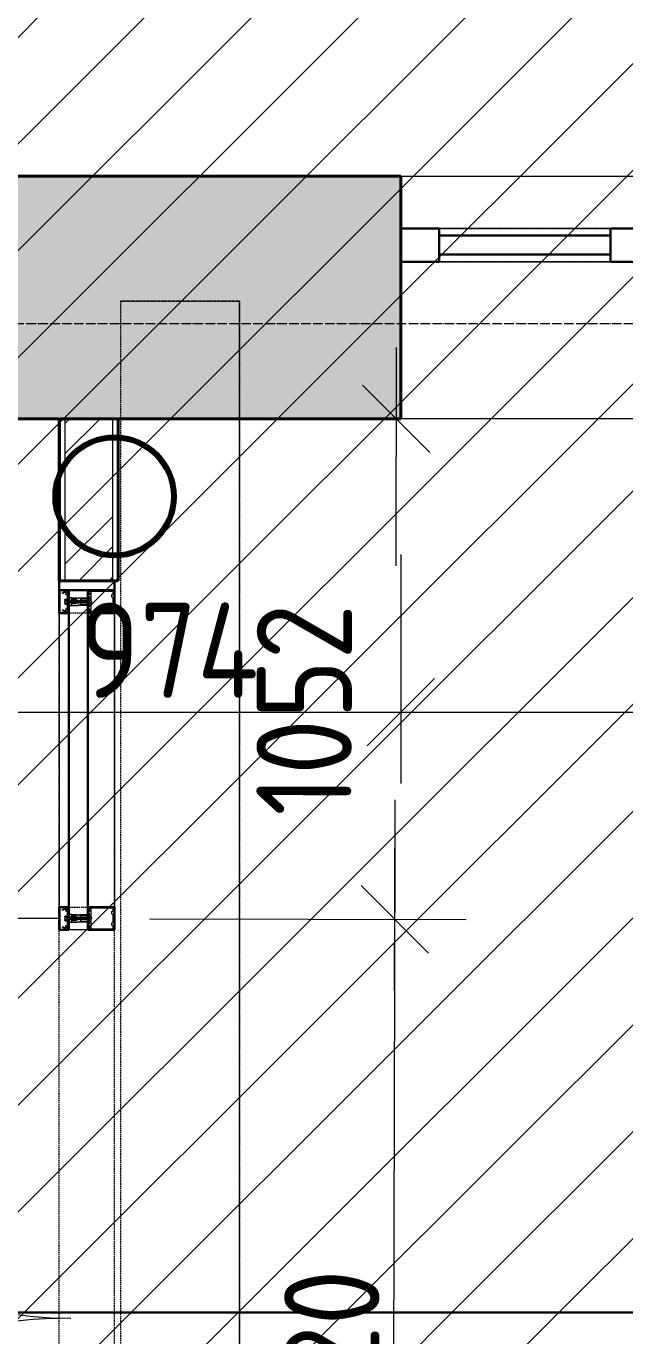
# Model space of a CAD drawing. Header units: millimetres. Extents: x -11886 to 379896, y -8130 to 47743.
# Drawn here: x 237923 to 239180, y 11279 to 14032 of the extents above; entities that cross this region are included whole.
import ezdxf

# ---------------------------------------------------------------- set-up
doc = ezdxf.new("R2010")
doc.units = ezdxf.units.MM
for name, pattern in [('ADSK_Линия сетки', [25, 20, -2.5, 0, -2.5]), ('ADSK_Сверху', [4.5, 3, -1.5]), ('ADSK_Снесено', [4.5, 3, -1.5])]:
    doc.linetypes.add(name, pattern=pattern)
for name, color, linetype, lineweight, true_color in [('Витраж', 5, 'Continuous', 18, 0x0000ff), ('Двери', 5, 'Continuous', 18, 0x0000ff), ('Панели витража', 5, 'Continuous', 18, 0x0000ff), ('планы со стояками отопление_dwg', 7, 'Continuous', 9, 0x767676), ('Стены внутренние', 5, 'Continuous', 18, 0x0000ff), ('Стены наружные', 1, 'ADSK_Снесено', 18, 0xff0000), ('Стены штриховка', 5, 'Continuous', 18, 0x0000ff)]:
    doc.layers.add(name, color=color, linetype=linetype, lineweight=lineweight, true_color=true_color)
for name, color, linetype, lineweight in [('Каркас', 7, 'Continuous', 18), ('Оси', 7, 'Continuous', 9), ('Размеры', 7, 'Continuous', 9), ('стояки', 7, 'Continuous', 9), ('Узлы', 7, 'Continuous', 18)]:
    doc.layers.add(name, color=color, linetype=linetype, lineweight=lineweight)
doc.styles.add('GOST Common_1', font='GOST_Common.ttf', dxfattribs={"width": 0.9, "height": 200})
doc.dimstyles.new('ADSK_Основной_2_мм_Округление_до_1_мм', dxfattribs={"dimscale": 304.8, "dimtxt": 201.142999, "dimasz": 0.463911, "dimexe": 0.492126, "dimexo": 0.492126, "dimgap": 0.098425, "dimtad": 1, "dimdec": 0, "dimdsep": 46, "dimtxsty": 'GOST Common_1', "dimblk1": 'OBLIQUE', "dimblk2": 'OBLIQUE', "dimsah": 1, "dimcen": 0.09, "dimdle": 0.492126, "dimazin": 2, "dimtfac": 1, "dimtdec": 4, "dimtix": 1, "dimtmove": 0, "dimatfit": 3, "dimfxl": 1, "dimtvp": 1, "dimtolj": 1, "dimtzin": 0, "dimlwd": 20, "dimlwe": 20, "dimarcsym": 2})
doc.dimstyles.new('ADSK_Основной_2_мм_Округление_до_1_мм_1', dxfattribs={"dimscale": 304.8, "dimtxt": 201.142999, "dimasz": 0.463911, "dimexe": 0.492126, "dimexo": 0.492126, "dimgap": 0.098425, "dimtad": 1, "dimdec": 0, "dimdsep": 46, "dimtxsty": 'GOST Common_1', "dimblk1": 'OBLIQUE', "dimblk2": 'OBLIQUE', "dimsah": 1, "dimcen": 0.09, "dimdle": 0.492126, "dimazin": 2, "dimtfac": 1, "dimtdec": 4, "dimtix": 1, "dimtmove": 1, "dimatfit": 3, "dimfxl": 1, "dimtvp": 1, "dimtolj": 1, "dimtzin": 0, "dimlwd": 20, "dimlwe": 20, "dimarcsym": 2})
pattern_1 = [(45, (215977.25, 85026.59), (-112.2532, 112.2532), [])]

# ---------------------------------------------------------------- blocks, each defined once
blk = doc.blocks.new('Прямоугольный импост - 70х20_60мм-1236812-03 План 3-го этажа')
at = {"layer": 'Витраж', "color": 161, "linetype": 'ADSK_Сверху', "true_color": 0xaaaaff}
for p, q in [((0, 35), (-80, 35)), ((0, -35), (0, 35)), ((-80, -35), (0, -35))]:
    blk.add_line(p, q, dxfattribs=at)
blk = doc.blocks.new('Прямоугольный импост - 70х20_60мм-1225111-03 План 3-го этажа')
at = {"layer": 'Витраж', "color": 161, "linetype": 'ADSK_Сверху', "true_color": 0xaaaaff}
for p, q in [((40144.1, 2341.7), (40114.1, 2341.7)), ((40994.1, 2341.7), (40964.1, 2341.7)), ((40144.1, 2271.7), (40114.1, 2271.7)), ((40994.1, 2271.7), (40964.1, 2271.7))]:
    blk.add_line(p, q, dxfattribs=at)
blk = doc.blocks.new('Прямоугольный импост - 70х20_60мм-1225113-03 План 3-го этажа')
at = {"layer": 'Витраж', "color": 161, "linetype": 'ADSK_Сверху', "true_color": 0xaaaaff}
for p, q in [((41024.1, 2341.7), (40994.1, 2341.7)), ((41464.1, 2341.7), (41384.1, 2341.7)), ((41464.1, 2271.7), (41464.1, 2341.7)), ((41024.1, 2271.7), (40994.1, 2271.7)), ((41464.1, 2271.7), (41384.1, 2271.7))]:
    blk.add_line(p, q, dxfattribs=at)
blk = doc.blocks.new('Прямоугольный импост - 70х60мм-1236807-03 План 3-го этажа')
at = {"layer": 'Витраж', "color": 161, "linetype": 'ADSK_Сверху', "true_color": 0xaaaaff}
for p, q in [((-30, 35), (30, 35)), ((30, -35), (-30, -35))]:
    blk.add_line(p, q, dxfattribs=at)
blk = doc.blocks.new('Прямоугольный импост - 70х60мм-1225009-03 План 3-го этажа')
at = {"layer": 'Витраж', "color": 161, "linetype": 'ADSK_Сверху', "true_color": 0xaaaaff}
for p, q in [((41024.1, 2341.7), (41024.1, 2271.7)), ((41384.1, 2341.7), (41024.1, 2341.7)), ((41384.1, 2271.7), (41384.1, 2341.7)), ((41384.1, 2271.7), (41024.1, 2271.7))]:
    blk.add_line(p, q, dxfattribs=at)
blk = doc.blocks.new('Прямоугольный импост - Зазор 20х116мм-1859102-03 План 3-го этажа')
at = {"layer": 'Витраж', "color": 161, "linetype": 'ADSK_Сверху', "true_color": 0xaaaaff}
for p, q in [((22014.7, 11982.3), (22014.7, 12006.3)), ((22130.7, 11982.3), (22130.7, 12006.3)), ((22014.7, 10086.3), (22014.7, 10110.3)), ((22130.7, 10086.3), (22130.7, 10110.3))]:
    blk.add_line(p, q, dxfattribs=at)
blk = doc.blocks.new('Системная панель - ADSK_Cтеклопакет_40мм-1859105-03 План 3-го этажа')
at = {"layer": 'Панели витража', "color": 161, "linetype": 'ADSK_Сверху', "true_color": 0xaaaaff}
for p, q in [((-936, 20), (-959.8125, 20)), ((-959.8125, -20), (-959.8125, 20)), ((959.8125, 20), (936, 20)), ((959.8125, 20), (959.8125, -20)), ((-959.8125, -20), (-936, -20)), ((936, -20), (959.8125, -20))]:
    blk.add_line(p, q, dxfattribs=at)
blk = doc.blocks.new('Системная панель - ADSK_Cтеклопакет_40мм-1859002-03 План 3-го этажа')
at = {"layer": 'Панели витража', "color": 161, "linetype": 'ADSK_Сверху', "true_color": 0xaaaaff}
for p, q in [((-309, 20), (-332.8125, 20)), ((-332.8125, -20), (-332.8125, 20)), ((332.8125, 20), (309, 20)), ((332.8125, 20), (332.8125, -20)), ((-332.8125, -20), (-309, -20)), ((309, -20), (332.8125, -20))]:
    blk.add_line(p, q, dxfattribs=at)
blk = doc.blocks.new('Прямоугольный импост - 48х116мм простой-1859104-03 План 3-го этажа')
at = {"layer": 'Витраж', "color": 161, "linetype": 'ADSK_Сверху', "true_color": 0xaaaaff}
for p, q in [((22130.7, 11982.3), (22014.7, 11982.3)), ((22014.7, 10110.3), (22014.7, 11982.3)), ((22130.7, 10110.3), (22130.7, 11982.3)), ((22014.7, 10110.3), (22130.7, 10110.3))]:
    blk.add_line(p, q, dxfattribs=at)
blk = doc.blocks.new('Прямоугольный импост - 48х116мм-1857750-03 План 3-го этажа')
at = {"layer": 'Витраж', "color": 161, "linetype": 'ADSK_Сверху', "true_color": 0xaaaaff}
for p, q in [((-24, 76), (24, 76)), ((24, -40), (-24, -40))]:
    blk.add_line(p, q, dxfattribs=at)
blk = doc.blocks.new('Прямоугольный импост - 48х116мм простой-1856224-03 План 3-го этажа')
at = {"layer": 'Витраж', "color": 161, "linetype": 'ADSK_Сверху', "true_color": 0xaaaaff}
for p, q in [((22130.7, 12648.3), (22014.7, 12648.3)), ((22014.7, 12030.3), (22014.7, 12648.3)), ((22130.7, 12030.3), (22130.7, 12648.3)), ((22014.7, 12030.3), (22130.7, 12030.3))]:
    blk.add_line(p, q, dxfattribs=at)
blk = doc.blocks.new('Системная панель - ADSK_Cтеклопакет_40мм-V6-03 План 3-го этажа')
at = {"layer": 'Панели витража', "color": 161, "linetype": 'ADSK_Сверху', "true_color": 0xaaaaff}
for p, q in [((11.90625, 20), (-11.90625, 20)), ((-11.90625, -20), (-11.90625, 20)), ((11.90625, 20), (11.90625, -20)), ((-11.90625, -20), (11.90625, -20))]:
    blk.add_line(p, q, dxfattribs=at)
blk = doc.blocks.new('Прямоугольный импост - Зазор 20х116мм-1859007-03 План 3-го этажа')
at = {"layer": 'Витраж', "color": 161, "linetype": 'ADSK_Сверху', "true_color": 0xaaaaff}
for p, q in [((22014.7, 12648.3), (22014.7, 12672.3)), ((22130.7, 12648.3), (22130.7, 12672.3)), ((22014.7, 12006.3), (22014.7, 12030.3)), ((22130.7, 12006.3), (22130.7, 12030.3))]:
    blk.add_line(p, q, dxfattribs=at)
blk = doc.blocks.new('Прямоугольный импост - 48х116мм-V7-03 План 3-го этажа')
at = {"layer": 'Витраж', "color": 161, "linetype": 'ADSK_Сверху', "true_color": 0xaaaaff}
for p, q in [((-24, 76), (24, 76)), ((24, 76), (24, 20)), ((24, -20), (24, -40)), ((24, -40), (-24, -40))]:
    blk.add_line(p, q, dxfattribs=at)
blk = doc.blocks.new('Прямоугольный импост - Зазор 20х116мм-1858187-03 План 3-го этажа')
at = {"layer": 'Витраж', "color": 161, "linetype": 'ADSK_Сверху', "true_color": 0xaaaaff}
for p, q in [((22034.7, 12696.3), (22014.7, 12696.3)), ((22014.7, 12672.3), (22014.7, 12696.3)), ((22130.7, 12696.3), (22074.7, 12696.3)), ((22130.7, 12672.3), (22130.7, 12696.3))]:
    blk.add_line(p, q, dxfattribs=at)
blk = doc.blocks.new('Прямоугольный импост - Зазор 20х116мм-1854068-03 План 3-го этажа')
at = {"layer": 'Витраж', "color": 161, "linetype": 'ADSK_Сверху', "true_color": 0xaaaaff}
for p, q in [((-20, 76), (0, 76)), ((0, 76), (0, -40)), ((0, -40), (-20, -40))]:
    blk.add_line(p, q, dxfattribs=at)
blk = doc.blocks.new('Системная панель - _AR_Стекло_40мм_привязка по центру-V127-03 План 3-го этажа')
at = {"layer": 'Панели витража', "lineweight": 30}
for p, q in [((180, 20), (-180, 20)), ((-180, 20), (-180, -20)), ((180, -20), (180, 20)), ((-180, -20), (180, -20))]:
    blk.add_line(p, q, dxfattribs=at)
blk = doc.blocks.new('Прямоугольный импост - 70х40_60мм-V87-03 План 3-го этажа')
at = {"layer": 'Витраж'}
for p, q in [((-6172.3, 22549.3), (-6172.3, 22189.3)), ((-6102.3, 22549.3), (-6102.3, 22189.3))]:
    blk.add_line(p, q, dxfattribs=at)
blk = doc.blocks.new('Прямоугольный импост - 70х20_60мм-V129-03 План 3-го этажа')
at = {"layer": 'Витраж', "lineweight": 30}
for p, q in [((0, 35), (-80, 35)), ((-80, 35), (-80, -35)), ((0, -35), (0, 35)), ((-80, -35), (0, -35))]:
    blk.add_line(p, q, dxfattribs=at)
blk = doc.blocks.new('Прямоугольный импост - 70х60мм-V131-03 План 3-го этажа')
at = {"layer": 'Витраж', "lineweight": 30}
for p, q in [((-30, 35), (30, 35)), ((-30, -35), (-30, 35)), ((30, 35), (30, -35)), ((30, -35), (-30, -35))]:
    blk.add_line(p, q, dxfattribs=at)
blk = doc.blocks.new('Системная панель - ADSK_Cтеклопакет_40мм-1856746-03 План 3-го этажа')
at = {"layer": 'Панели витража', "lineweight": 30}
for p, q in [((332.8125, 20), (-332.8125, 20)), ((-332.8125, 20), (-332.8125, -20)), ((332.8125, -20), (332.8125, 20)), ((-332.8125, -20), (332.8125, -20))]:
    blk.add_line(p, q, dxfattribs=at)
blk = doc.blocks.new('Прямоугольный импост - 48х116мм-1859103-03 План 3-го этажа')
at = {"layer": 'Витраж'}
for p, q in [((22014.7, 12648.3), (22014.7, 12030.3)), ((22130.7, 12648.3), (22130.7, 12030.3)), ((22074.7, 11982.3), (22034.7, 11982.3))]:
    blk.add_line(p, q, dxfattribs=at)
blk = doc.blocks.new('Прямоугольный импост - Зазор 20х116мм-1839981-03 План 3-го этажа')
at = {"layer": 'Витраж', "lineweight": 30}
for p, q in [((-20, 76), (0, 76)), ((-20, -40), (-20, 76)), ((0, 76), (0, -40)), ((0, -40), (-20, -40))]:
    blk.add_line(p, q, dxfattribs=at)
blk = doc.blocks.new('Прямоугольный импост - 48х116-1503859-03 План 3-го этажа')
at = {"layer": 'Узлы', "color": 5, "true_color": 0x0000ff}
for p, q in [((-24, 76.5), (-24, 20.5)), ((24, 76.5), (-24, 76.5)), ((-21.5, 23), (-21.5, 74)), ((-21.5, 74), (-16.6, 74)), ((-15.1, 72.4), (-15.1, 70.9)), ((-15.1, 70.9), (-9.2, 70.9)), ((-9.2, 70.9), (-9.2, 72.4)), ((-7.6, 74), (7.6, 74)), ((9.2, 72.4), (9.2, 70.9)), ((9.2, 70.9), (15.1, 70.9)), ((15.1, 70.9), (15.1, 72.4)), ((16.6, 74), (21.5, 74)), ((21.5, 74), (21.5, 23)), ((24, 20.5), (24, 76.5)), ((-24, 20.5), (-18.1, 20.5)), ((-21, 23), (-21.5, 23)), ((-21, 26.1), (-21, 23)), ((-4.1, 26.8), (-20.2, 26.8)), ((-17.2, 24.3), (-15.8, 24.3)), ((-15, 20.5), (-11.8, 20.5)), ((-11, 21.3), (-11, 23.5)), ((-10.5, 24.3), (-10.5, 22.4)), ((-10.2, 24.3), (-5.9, 24.3)), ((-9.7, 21.7), (-8, 21.7)), ((-8, 21.7), (-8, 2.5)), ((-8, -14.1), (-8, 0)), ((-7.7, 2.2), (-6.7, 2.2)), ((-6.7, 0.3), (-7.7, 0.3)), ((-6.4, 2), (-6.4, 0.6)), ((-5.4, 5.1), (-5.4, 22.8)), ((-3.5, 5.1), (-5.4, 5.1)), ((-5.1, 23.5), (-5.1, 21.3)), ((-4.3, 20.5), (-0.8, 20.5)), ((-2.6, 23.8), (-2.6, 25.3)), ((2.6, 23.8), (-2.6, 23.8)), ((-2.5, -1.3), (-1.1, 4.3)), ((-0.8, 20.5), (0, 21.3)), ((0, 21.3), (0.8, 20.5)), ((0.8, 20.5), (4.3, 20.5)), ((1.1, 4.3), (2.5, -1.3)), ((2.6, 25.3), (2.6, 23.8)), ((5.4, 5.1), (3.5, 5.1)), ((20.2, 26.8), (4.1, 26.8)), ((5.1, 21.3), (5.1, 23.5)), ((5.4, 22.8), (5.4, 5.1)), ((5.9, 24.3), (10.2, 24.3)), ((6.4, 0.6), (6.4, 2)), ((6.7, 2.2), (7.7, 2.2)), ((7.7, 0.3), (6.7, 0.3)), ((8, 2.5), (8, 21.7)), ((8, 21.7), (9.7, 21.7)), ((8, -14.1), (8, 0)), ((10.5, 22.4), (10.5, 24.3)), ((11, 23.5), (11, 21.3)), ((11.8, 20.5), (15, 20.5)), ((15.8, 24.3), (17.2, 24.3)), ((18.1, 20.5), (24, 20.5)), ((21, 23), (21, 26.1)), ((21.5, 23), (21, 23)), ((-24, -20), (-24, -24.7)), ((-24, -27.3), (-24, -39.5)), ((-21.4, -19.5), (-23.5, -19.5)), ((-23.2, -25.5), (-22.2, -25.5)), ((-22, -25.7), (-22.5, -25.7)), ((-18.3, -23.3), (-20.5, -23.3)), ((-18.9, -28.9), (-18.9, -25.5)), ((-18.9, -25.5), (-16, -25.5)), ((-5.7, -19.5), (-17.4, -19.5)), ((-14.5, -24), (-14.5, -22)), ((-14.5, -22), (-8.3, -22)), ((-8.3, -22), (-7.6, -22.7)), ((-6.9, -14.1), (-8, -14.1)), ((-0.4, -22.7), (-7.6, -22.7)), ((-6.9, -14.1), (-6.6, -14.5)), ((-6.6, -14.5), (-6.2, -14.1)), ((-6.2, -14.1), (-4.3, -14.1)), ((-5.3, -19.1), (-5.7, -19.5)), ((-5, -19.5), (-5.3, -19.1)), ((5, -19.5), (-5, -19.5)), ((-2.4, -0.9), (-4.9, -3.8)), ((-4.9, -3.8), (-4.9, -14.1)), ((-4.9, -3.8), (4.9, -3.8)), ((-4.3, -14.1), (-3.9, -14.5)), ((-3.9, -14.5), (-3.6, -14.1)), ((-3.6, -14.1), (-2.5, -14.1)), ((-2.5, -14.1), (-2.5, -1.1)), ((2.4, -0.9), (-2.4, -0.9)), ((-0.4, -22.7), (0, -22.3)), ((0, -22.3), (0.4, -22.7)), ((7.6, -22.7), (0.4, -22.7)), ((4.9, -3.8), (2.4, -0.9)), ((2.5, -1.3), (2.5, -14.1)), ((2.5, -14.1), (3.6, -14.1)), ((3.6, -14.1), (3.9, -14.5)), ((3.9, -14.5), (4.3, -14.1)), ((4.3, -14.1), (6.2, -14.1)), ((4.9, -3.8), (4.9, -14.1)), ((5.3, -19.1), (5, -19.5)), ((5.7, -19.5), (5.3, -19.1)), ((17.4, -19.5), (5.7, -19.5)), ((6.2, -14.1), (6.6, -14.5)), ((6.6, -14.5), (6.9, -14.1)), ((8, -14.1), (6.9, -14.1)), ((7.6, -22.7), (8.3, -22)), ((8.3, -22), (14.5, -22)), ((14.5, -22), (14.5, -24)), ((16, -25.5), (18.9, -25.5)), ((17, -22), (17, -21.8)), ((20.5, -23.3), (18.3, -23.3)), ((18.9, -25.5), (18.9, -28.9)), ((23.5, -19.5), (21.4, -19.5)), ((21.8, -21.8), (21.8, -22)), ((22.5, -25.7), (22, -25.7)), ((22.2, -25.5), (23.2, -25.5)), ((24, -24.7), (24, -20)), ((24, -39.5), (24, -27.3)), ((-24, -39.5), (24, -39.5)), ((-22.7, -38.2), (-22.7, -27.8)), ((-22.7, -27.8), (-22, -27.8)), ((-7.4, -38.2), (-22.7, -38.2)), ((-21.8, -28), (-19.1, -32.6)), ((-17.4, -31.6), (-18.9, -28.9)), ((0, -38), (-7.4, -38.2)), ((15.9, -38.2), (0, -38)), ((22.7, -38.2), (15.9, -38.2)), ((18.9, -28.9), (17.4, -31.6)), ((19.1, -32.6), (21.8, -28)), ((22, -27.8), (22.7, -27.8)), ((22.7, -27.8), (22.7, -38.2))]:
    blk.add_line(p, q, dxfattribs=at)
at = {"layer": 'Узлы', "color": 5, "lineweight": 9, "true_color": 0x0000ff}
for p, q in [((0, 28.9), (-2.4, 26.5)), ((2.4, 26.5), (0, 28.9)), ((-2.4, 26.5), (-2.4, -0.9)), ((2.4, -0.9), (2.4, 26.5)), ((-8, -19.5), (-8, -14.1)), ((-6.3, -23.7), (-6.3, -22.7)), ((6.4, -23.7), (-6.3, -23.7)), ((-5.2, -27.2), (-5.2, -23.7)), ((-5.1, -27.3), (5.1, -27.3)), ((-2.6, -27.2), (-2.6, -23.7)), ((-2.5, -14.1), (-2.5, -19.5)), ((2.5, -14.1), (2.5, -19.5)), ((2.6, -27.2), (2.6, -23.7)), ((5.2, -27.2), (5.2, -23.7)), ((6.4, -22.7), (6.4, -23.7)), ((8, -14.1), (8, -19.5)), ((3.9, -28.1), (-3.9, -28.1))]:
    blk.add_line(p, q, dxfattribs=at)
at = {"layer": 'Узлы', "color": 5, "true_color": 0x0000ff}
for centre, radius, start, end in [((-16.6, 72.4), 1.52, 0, 90), ((-7.6, 72.4), 1.52, 90, 180), ((7.6, 72.4), 1.52, 0, 90), ((16.6, 72.4), 1.52, 90, 180), ((-20.2, 26.1), 0.762, 90, 180), ((-17.2, 23), 1.27, 90, 180), ((-16.2, 22.8), 2.29, 180, 225.1897), ((-18.1, 20.9), 0.381, 270, 45.1897), ((-15.8, 23), 1.27, 0, 90), ((-15, 20.9), 0.381, 134.8103, 270), ((-16.9, 22.8), 2.29, 314.8103, 0), ((-11.8, 21.3), 0.762, 270, 0), ((-10.2, 23.5), 0.762, 90, 180), ((-9.7, 22.4), 0.762, 180, 270), ((-7.7, 2.5), 0.254, 180, 270), ((-7.7, 0), 0.254, 90, 180), ((-6.9, 22.8), 1.52, 360, 90), ((-6.7, 2), 0.254, 360, 90), ((-6.7, 0.6), 0.254, 270, 360), ((-5.9, 23.5), 0.762, 0, 90), ((-4.3, 21.3), 0.762, 180, 270), ((-4.1, 25.3), 1.52, 360, 90), ((0, 4), 3.63, 17.5064, 162.4936), ((0, 4), 1.09, 15, 165), ((4.1, 25.3), 1.52, 90, 180), ((4.3, 21.3), 0.762, 270, 0), ((5.9, 23.5), 0.762, 90, 180), ((6.9, 22.8), 1.52, 90, 180), ((6.7, 2), 0.254, 90, 180), ((6.7, 0.6), 0.254, 180, 270), ((7.7, 2.5), 0.254, 270, 0), ((7.7, 0), 0.254, 0, 90), ((9.7, 22.4), 0.762, 270, 0), ((10.2, 23.5), 0.762, 0, 90), ((11.8, 21.3), 0.762, 180, 270), ((15.8, 23), 1.27, 90, 180), ((16.9, 22.8), 2.29, 180, 225.1897), ((15, 20.9), 0.381, 270, 45.1897), ((17.2, 23), 1.27, 0, 90), ((18.1, 20.9), 0.381, 134.8103, 270), ((16.2, 22.8), 2.29, 314.8103, 0), ((20.2, 26.1), 0.762, 0, 90), ((-23.5, -20), 0.508, 90, 180), ((-23.2, -24.7), 0.762, 180, 270), ((-22.5, -27.3), 1.52, 90, 180), ((-22.2, -26.8), 1.27, 288.6629, 90), ((-22, -26.8), 1.02, 270, 90), ((-19.5, -21.8), 2.29, 134.8103, 180), ((-20.5, -22), 1.27, 180, 270), ((-21.4, -19.9), 0.381, 314.8103, 90), ((-18.3, -22), 1.27, 270, 0), ((-17.4, -19.9), 0.381, 90, 225.1897), ((-19.3, -21.8), 2.29, 0, 45.1897), ((-16, -24), 1.52, 270, 0), ((16, -24), 1.52, 180, 270), ((19.3, -21.8), 2.29, 134.8103, 180), ((18.3, -22), 1.27, 180, 270), ((17.4, -19.9), 0.381, 314.8103, 90), ((20.5, -22), 1.27, 270, 0), ((21.4, -19.9), 0.381, 90, 225.1897), ((22.2, -26.8), 1.27, 90, 251.3371), ((22, -26.8), 1.02, 90, 270), ((19.5, -21.8), 2.29, 0, 45.1897), ((22.5, -27.3), 1.52, 360, 90), ((23.2, -24.7), 0.762, 270, 0), ((23.5, -20), 0.508, 0, 90), ((-18.3, -32.1), 1.02, 210, 30), ((18.3, -32.1), 1.02, 150, 330)]:
    blk.add_arc(centre, radius, start, end, dxfattribs=at)
at = {"layer": 'Узлы', "color": 5, "lineweight": 9, "true_color": 0x0000ff}
for centre, radius, start, end in [((-3.9, -26.7), 1.38, 200.9416, 339.0732), ((0, -23.9), 4.19, 234.2873, 305.7127), ((3.9, -26.7), 1.38, 200.9416, 339.0732)]:
    blk.add_arc(centre, radius, start, end, dxfattribs=at)
blk = doc.blocks.new('Прямоугольный импост - 48х116мм-1856723-03 План 3-го этажа')
at = {"layer": 'Витраж', "lineweight": 30}
for p, q in [((-24, 20), (-24, 76)), ((-24, 76), (24, 76)), ((24, 76), (24, 20)), ((-0.1875, 20), (-24, 20)), ((-0.1875, -20), (-0.1875, 20)), ((24, 20), (0.1875, 20)), ((0.1875, 20), (0.1875, -20)), ((-24, -40), (-24, -20)), ((-24, -20), (-0.1875, -20)), ((0.1875, -20), (24, -20)), ((24, -20), (24, -40)), ((24, -40), (-24, -40))]:
    blk.add_line(p, q, dxfattribs=at)
blk = doc.blocks.new('Системная панель - ADSK_Cтеклопакет_40мм-1856745-03 План 3-го этажа')
at = {"layer": 'Панели витража', "lineweight": 30}
for p, q in [((11.90625, 20), (-11.90625, 20)), ((-11.90625, 20), (-11.90625, -20)), ((11.90625, -20), (11.90625, 20)), ((-11.90625, -20), (11.90625, -20))]:
    blk.add_line(p, q, dxfattribs=at)
blk = doc.blocks.new('Дверь-Витраж-Двойная-Витрина - Дв-6-1859109-03 План 3-го этажа')
at = {"layer": 'Двери'}
for p, q in [((-959.8125, 40), (-959.8125, 1095.175)), ((959.8125, 40), (959.8125, 855.55))]:
    blk.add_line(p, q, dxfattribs=at)
for centre, radius, start, end in [((-959.8125, 15.55), 1079.625, 0, 90), ((959.8125, 15.55), 840, 90, 180)]:
    blk.add_arc(centre, radius, start, end, dxfattribs=at)
blk = doc.blocks.new('планы со стояками отопление_dwg-1484427-03 План 3-го этажа')
at = {"layer": 'стояки', "color": 246, "lineweight": 80, "true_color": 0x7f001f}
blk.add_circle((193229.5, 336509.6), 124.3, dxfattribs=at)
blk = doc.blocks.new('_Oblique')
at = {"color": 0, "linetype": 'ByBlock', "lineweight": -2}
blk.add_line((-0.5, -0.5), (0.5, 0.5), dxfattribs=at)
blk = doc.blocks.new('*D2294')
at = {"layer": 'Defpoints', "color": 0, "transparency": 16777216}
for p in [(238709.6, 13206.6), (238032, 12156.3), (238696.6, 12154.6)]:
    blk.add_point(p, dxfattribs=at)
at = {"layer": 'Размеры', "color": 0, "lineweight": 20, "transparency": 16777216}
for p, q in [((238699.8, 13356.7), (238698.5, 12897.8)), ((238559.6, 13207), (238549.4, 13207.1)), ((238696.2, 12004.6), (238697.2, 12405.8)), ((238182, 12155.9), (238846.6, 12154.2))]:
    blk.add_line(p, q, dxfattribs=at)
at = {"layer": 'Размеры', "color": 0, "lineweight": 20, "transparency": 16777216, "xscale": 141.4, "yscale": 141.4, "zscale": 141.4}
for p, rotation in [((238699.4, 13206.7), 89.84855052735752), ((238696.6, 12154.6), 269.8485505273575)]:
    blk.add_blockref('_Oblique', p, dxfattribs=dict(at, rotation=rotation))
at = {"layer": 'Размеры', "color": 0, "lineweight": 20, "transparency": 16777216, "insert": (238405.8, 12372.3), "char_height": 200, "width": 560.473, "attachment_point": 1, "rotation": 89.8486, "line_spacing_factor": 1.022761, "style": 'GOST Common_1'}
blk.add_mtext('\\A1;1052', dxfattribs=at)
blk = doc.blocks.new('*D2295')
at = {"layer": 'Defpoints', "color": 0, "transparency": 16777216}
for p in [(238032, 12156.3), (238032, 10236.3), (238691.5, 10234.6)]:
    blk.add_point(p, dxfattribs=at)
at = {"layer": 'Размеры', "color": 0, "lineweight": 20, "transparency": 16777216}
for p, q in [((238697, 12304.6), (238691.1, 10084.6)), ((238182, 12155.9), (238846.6, 12154.2)), ((238182, 10235.9), (238841.5, 10234.2))]:
    blk.add_line(p, q, dxfattribs=at)
at = {"layer": 'Размеры', "color": 0, "lineweight": 20, "transparency": 16777216, "xscale": 141.4, "yscale": 141.4, "zscale": 141.4}
for p, rotation in [((238696.6, 12154.6), 89.84855052735752), ((238691.5, 10234.6), 269.8485505273575)]:
    blk.add_blockref('_Oblique', p, dxfattribs=dict(at, rotation=rotation))
at = {"layer": 'Размеры', "color": 0, "lineweight": 20, "transparency": 16777216, "insert": (238564, 11194.9), "char_height": 200, "width": 560.473, "attachment_point": 5, "rotation": 89.8486, "style": 'GOST Common_1'}
blk.add_mtext('\\A1;1920', dxfattribs=at)
blk = doc.blocks.new('*D2320')
at = {"layer": 'Defpoints', "color": 0, "transparency": 16777216}
for p in [(237735.9, 13079.5), (238709.6, 13071.7), (238709.6, 12590.1)]:
    blk.add_point(p, dxfattribs=at)
at = {"layer": 'Размеры', "color": 0, "lineweight": 20, "transparency": 16777216}
for p, q in [((237735.9, 12929.5), (237735.9, 12440.1)), ((238709.6, 12921.7), (238709.6, 12440.1)), ((237585.9, 12590.1), (238859.6, 12590.1))]:
    blk.add_line(p, q, dxfattribs=at)
at = {"layer": 'Размеры', "color": 0, "lineweight": 20, "transparency": 16777216, "xscale": 141.4, "yscale": 141.4, "zscale": 141.4, "rotation": 180}
blk.add_blockref('_Oblique', (237735.9, 12590.1), dxfattribs=at)
at = {"layer": 'Размеры', "color": 0, "lineweight": 20, "transparency": 16777216, "xscale": 141.4, "yscale": 141.4, "zscale": 141.4}
blk.add_blockref('_Oblique', (238709.6, 12590.1), dxfattribs=at)
at = {"layer": 'Размеры', "color": 0, "lineweight": 20, "transparency": 16777216, "insert": (238222.8, 12720.1), "char_height": 200, "width": 474.561, "attachment_point": 5, "style": 'GOST Common_1'}
blk.add_mtext('\\A1;974', dxfattribs=at)
blk = doc.blocks.new('*D2321')
at = {"layer": 'Defpoints', "color": 0, "transparency": 16777216}
for p in [(238709.6, 13071.7), (240529.6, 13071.7), (240529.6, 12590.1)]:
    blk.add_point(p, dxfattribs=at)
at = {"layer": 'Размеры', "color": 0, "lineweight": 20, "transparency": 16777216}
for p, q in [((238709.6, 12921.7), (238709.6, 12440.1)), ((240529.6, 12921.7), (240529.6, 12440.1)), ((238559.6, 12590.1), (240679.6, 12590.1))]:
    blk.add_line(p, q, dxfattribs=at)
at = {"layer": 'Размеры', "color": 0, "lineweight": 20, "transparency": 16777216, "xscale": 141.4, "yscale": 141.4, "zscale": 141.4, "rotation": 180}
blk.add_blockref('_Oblique', (238709.6, 12590.1), dxfattribs=at)
at = {"layer": 'Размеры', "color": 0, "lineweight": 20, "transparency": 16777216, "xscale": 141.4, "yscale": 141.4, "zscale": 141.4}
blk.add_blockref('_Oblique', (240529.6, 12590.1), dxfattribs=at)
at = {"layer": 'Размеры', "color": 0, "lineweight": 20, "transparency": 16777216, "insert": (239619.6, 12720.1), "char_height": 200, "width": 560.473, "attachment_point": 5, "style": 'GOST Common_1'}
blk.add_mtext('\\A1;1820', dxfattribs=at)

msp = doc.modelspace()

# ---------------------------------------------------------------- hatches: boundary and pattern name
at = {"lineweight": 13, "true_color": 0x636466, "transparency": 33554559}
h = msp.add_hatch(dxfattribs=at)
h.set_pattern_fill('ANSI31', color=251, scale=50)
h.set_pattern_definition(pattern_1)
h.paths.add_polyline_path([(265910.66, 8682.3), (272191.2, 8682.3), (272009.87, 43909.21), (262010.47, 43909.21), (262010.47, 21084.06), (262697.11, 21054.57), (262698.93, 11328.12), (216748.38, 11328.12), (216748.38, 8679.25), (216267.75, 8679.25), (216267.75, 456.79), (224250.25, 422.02), (224250.25, 2336.48), (234949.9, 2336.48), (234949.9, -2582.57), (247313.65, -2582.57), (247313.65, 2335.74), (258014.19, 2256.79), (258014.19, 300.23), (265910.66, 300.23)])
h = msp.add_hatch(dxfattribs=at)
h.set_pattern_fill('ANSI31', color=251, scale=50)
h.set_pattern_definition(pattern_1)
h.paths.add_polyline_path([(247294.27, 43675.13), (234433.09, 43675.13), (234433.09, 21068.63), (227282.49, 21068.63), (227278.57, 13720.18), (230264.83, 13716.63), (230264.83, 13206.63), (228402.42, 13206.63), (228402.42, 11328.12), (251770.02, 11328.12), (251770.02, 13716.63), (254719.16, 13716.63), (254706.96, 21084.06), (247294.27, 21084.06)])
at = {"layer": 'Стены внутренние', "lineweight": 9}
h = msp.add_hatch(dxfattribs=at)
h.set_pattern_fill('FP_1', color=256, style=0, pattern_type=2)
h.set_pattern_definition([(45, (215977.25, 150), (-179.605, 179.605), []), (45, (216040.75, 150), (0, 359.2102), []), (45, (215913.75, 150), (0, 359.2102), [])])
h.paths.add_polyline_path([(238103.98, 12866.33), (238103.98, 13206.63), (238003.98, 13206.63), (238003.98, 12866.33), (238077.04, 12866.33)])
at = {"layer": 'Стены наружные', "linetype": 'Continuous', "true_color": 0xc0c0c0}
h = msp.add_hatch(color=9, dxfattribs=at)
h.paths.add_polyline_path([(254427.14, 13206.63), (255229.16, 13206.63), (255229.16, 13716.63), (251806.07, 13716.63), (251806.07, 13206.63), (253259.28, 13206.63)])
h.paths.add_polyline_path([(249008.09, 13206.63), (249986.07, 13206.63), (249986.07, 13716.63), (249008.09, 13716.63), (249008.09, 13248.53)])
h.paths.add_polyline_path([(246252.09, 13206.63), (247188.09, 13206.63), (247188.09, 13716.63), (246156.11, 13716.63), (246156.11, 13206.63)])
h.paths.add_polyline_path([(243916.36, 13206.63), (244336.11, 13206.63), (244336.11, 13716.63), (243368.65, 13716.63), (243368.65, 13206.63), (243913.88, 13206.63)])
h.paths.add_polyline_path([(241548.65, 13206.63), (241548.65, 13716.63), (240529.62, 13716.63), (240529.62, 13206.63)])
h.paths.add_polyline_path([(238709.62, 13206.63), (238709.62, 13716.63), (237735.92, 13716.63), (237735.92, 13206.63), (238077.04, 13206.63)])
h.paths.add_polyline_path([(235915.92, 13206.63), (235915.92, 13716.63), (234944.12, 13716.63), (234944.12, 13206.63), (235313.76, 13206.63)])
h.paths.add_polyline_path([(233124.12, 13206.63), (233124.12, 13716.63), (232090.16, 13716.63), (232090.16, 13206.63), (232237.72, 13206.63)])
h.paths.add_polyline_path([(228302.42, 13206.63), (230270.16, 13206.63), (230270.16, 13716.63), (226808.57, 13716.63), (226808.57, 13206.63), (228104.16, 13206.63)])

# ---------------------------------------------------------------- linework, layer by layer
at = {"color": 251, "lineweight": 30, "true_color": 0x636466}
msp.add_lwpolyline([(227282.49, 21068.63), (227278.57, 13720.18), (230264.83, 13716.63), (230264.83, 13206.63), (228402.42, 13206.63), (228402.42, 11328.12), (251770.02, 11328.12), (251770.02, 13716.63), (254719.16, 13716.63), (254706.96, 21084.06), (247294.27, 21084.06), (247294.27, 43675.13), (234433.09, 43675.13), (234433.09, 21068.63), (227282.49, 21068.63)], dxfattribs=at)
at = {"layer": 'Каркас', "color": 253, "linetype": 'ADSK_Сверху', "true_color": 0xaaaaaa}
for p, q in [((238370.73, 13453.71), (238120.73, 13453.71)), ((238120.73, 13453.71), (238120.73, 9214.23)), ((238370.73, 13453.71), (238370.73, 9213.57))]:
    msp.add_line(p, q, dxfattribs=at)
at = {"layer": 'Каркас', "color": 253, "linetype": 'ADSK_Сверху', "true_color": 0xb2b2b2}
for p, q in [((238120.73, 13453.71), (238370.73, 13453.71)), ((238120.73, 13453.71), (238120.73, 9214.23)), ((238370.73, 9213.57), (238370.73, 13453.71))]:
    msp.add_line(p, q, dxfattribs=at)
at = {"layer": 'Оси', "linetype": 'ADSK_Линия сетки'}
msp.add_line((204891.03, 13406.79), (273118.97, 13406.79), dxfattribs=at)
at = {"layer": 'Стены внутренние', "color": 18, "lineweight": 40, "true_color": 0x000000}
for p, q in [((237991.98, 13206.63), (237991.98, 12866.33)), ((238113.98, 13206.63), (237993.98, 13206.63)), ((238115.98, 12866.33), (238115.98, 13206.63)), ((237991.98, 12866.33), (238115.98, 12866.33))]:
    msp.add_line(p, q, dxfattribs=at)
at = {"layer": 'Стены внутренние', "color": 18, "linetype": 'ADSK_Сверху', "true_color": 0x000000}
for p, q in [((237991.98, 12866.33), (237991.98, 12846.33)), ((237991.98, 12866.33), (238107.98, 12866.33)), ((238107.98, 12846.33), (238107.98, 12866.33))]:
    msp.add_line(p, q, dxfattribs=at)
at = {"layer": 'Стены наружные', "color": 18, "linetype": 'Continuous', "lineweight": 40, "true_color": 0x000000}
for p, q in [((238709.62, 13716.63), (237735.92, 13716.63)), ((238709.62, 13206.63), (238709.62, 13716.63)), ((237735.92, 13206.63), (237991.98, 13206.63)), ((238115.98, 13206.63), (238709.62, 13206.63))]:
    msp.add_line(p, q, dxfattribs=at)
at = {"layer": 'Стены наружные', "color": 18, "linetype": 'Continuous', "true_color": 0x000000}
for p, q in [((238709.62, 13716.63), (240529.62, 13716.63)), ((240529.62, 13206.63), (238709.62, 13206.63))]:
    msp.add_line(p, q, dxfattribs=at)
at = {"layer": 'Стены штриховка'}
for p, q in [((237993.98, 13206.63), (237991.98, 13206.63)), ((237993.98, 13206.63), (237993.98, 12866.33)), ((238003.98, 13206.63), (238003.98, 12866.33)), ((238103.98, 13206.63), (238103.98, 12866.33)), ((238115.98, 13206.63), (238113.98, 13206.63)), ((238113.98, 13206.63), (238113.98, 12866.33))]:
    msp.add_line(p, q, dxfattribs=at)

# ---------------------------------------------------------------- block references
at = {"layer": 'Витраж', "color": 161, "linetype": 'ADSK_Сверху', "true_color": 0xaaaaff, "rotation": 180}
for name, p in [('Прямоугольный импост - 70х20_60мм-1236812-03 План 3-го этажа', (238709.62, 13571.75)), ('Прямоугольный импост - 70х20_60мм-1225113-03 План 3-го этажа', (280173.72, 15878.42)), ('Прямоугольный импост - 70х60мм-1225009-03 План 3-го этажа', (280173.72, 15878.42)), ('Прямоугольный импост - 70х20_60мм-1225111-03 План 3-го этажа', (280173.72, 15878.42))]:
    msp.add_blockref(name, p, dxfattribs=at)
at = {"layer": 'Витраж'}
for name, p, rotation in [('Прямоугольный импост - 70х20_60мм-V129-03 План 3-го этажа', (238709.62, 13571.75), 180), ('Прямоугольный импост - 70х40_60мм-V87-03 План 3-го этажа', (216600.36, 7434.43), 270.0000000000004)]:
    msp.add_blockref(name, p, dxfattribs=dict(at, rotation=rotation))
at = {"layer": 'Витраж', "color": 161, "linetype": 'ADSK_Сверху', "true_color": 0xaaaaff, "extrusion": (0, 0, -1)}
for name, p, rotation in [('Прямоугольный импост - 70х60мм-1236807-03 План 3-го этажа', (-239179.62, 13571.75), 180), ('Прямоугольный импост - Зазор 20х116мм-1854068-03 План 3-го этажа', (-238031.98, 12866.33), 90.00000000000007), ('Прямоугольный импост - 48х116мм-V7-03 План 3-го этажа', (-238031.98, 12822.33), 90.00000000000007), ('Прямоугольный импост - 48х116мм-1857750-03 План 3-го этажа', (-238031.98, 12156.33), 90.00000000000007)]:
    msp.add_blockref(name, p, dxfattribs=dict(at, rotation=rotation))
at = {"layer": 'Витраж', "extrusion": (0, 0, -1)}
for name, p, rotation in [('Прямоугольный импост - 70х60мм-V131-03 План 3-го этажа', (-239179.62, 13571.75), 180), ('Прямоугольный импост - Зазор 20х116мм-1839981-03 План 3-го этажа', (-238031.98, 12866.33), 90.00000000000007), ('Прямоугольный импост - 48х116мм-1856723-03 План 3-го этажа', (-238031.98, 12822.33), 90.00000000000007), ('Прямоугольный импост - 48х116мм-1856723-03 План 3-го этажа', (-238031.98, 12156.33), 90.00000000000007)]:
    msp.add_blockref(name, p, dxfattribs=dict(at, rotation=rotation))
at = {"layer": 'Витраж', "color": 161, "linetype": 'ADSK_Сверху', "true_color": 0xaaaaff}
for name in ['Прямоугольный импост - Зазор 20х116мм-1858187-03 План 3-го этажа', 'Прямоугольный импост - Зазор 20х116мм-1859007-03 План 3-го этажа', 'Прямоугольный импост - 48х116мм простой-1856224-03 План 3-го этажа', 'Прямоугольный импост - Зазор 20х116мм-1859102-03 План 3-го этажа', 'Прямоугольный импост - 48х116мм простой-1859104-03 План 3-го этажа']:
    msp.add_blockref(name, (215977.25, 150), dxfattribs=at)
at = {"layer": 'Витраж', "lineweight": 9, "extrusion": (0, 0, -1), "rotation": 90.00000000000007}
for p in [(-238031.48, 12822.33), (-238031.48, 12156.33)]:
    msp.add_blockref('Прямоугольный импост - 48х116-1503859-03 План 3-го этажа', p, dxfattribs=at)
at = {"layer": 'Витраж'}
msp.add_blockref('Прямоугольный импост - 48х116мм-1859103-03 План 3-го этажа', (215977.25, 150), dxfattribs=at)
at = {"layer": 'Двери', "rotation": 89.99999999999993}
msp.add_blockref('Дверь-Витраж-Двойная-Витрина - Дв-6-1859109-03 План 3-го этажа', (238031.98, 11196.33), dxfattribs=at)
at = {"layer": 'Панели витража'}
msp.add_blockref('Системная панель - _AR_Стекло_40мм_привязка по центру-V127-03 План 3-го этажа', (238969.62, 13571.75), dxfattribs=at)
at = {"layer": 'Панели витража', "color": 161, "linetype": 'ADSK_Сверху', "true_color": 0xaaaaff, "rotation": 89.99999999999993}
for name, p in [('Системная панель - ADSK_Cтеклопакет_40мм-V6-03 План 3-го этажа', (238031.98, 12834.42)), ('Системная панель - ADSK_Cтеклопакет_40мм-1859002-03 План 3-го этажа', (238031.98, 12489.33)), ('Системная панель - ADSK_Cтеклопакет_40мм-1859105-03 План 3-го этажа', (238031.98, 11196.33))]:
    msp.add_blockref(name, p, dxfattribs=at)
at = {"layer": 'Панели витража', "rotation": 89.99999999999993}
for name, p in [('Системная панель - ADSK_Cтеклопакет_40мм-1856745-03 План 3-го этажа', (238031.98, 12834.42)), ('Системная панель - ADSK_Cтеклопакет_40мм-1856746-03 План 3-го этажа', (238031.98, 12489.33))]:
    msp.add_blockref(name, p, dxfattribs=at)
at = {"layer": 'планы со стояками отопление_dwg', "color": 6, "true_color": 0xff00ff}
msp.add_blockref('планы со стояками отопление_dwg-1484427-03 План 3-го этажа', (44878.56, -323466.25), dxfattribs=at)

# ---------------------------------------------------------------- dimensions: what is measured, and where the dimension line sits
at = {"layer": 'Размеры', "lineweight": 20}
dim = msp.add_linear_dim(base=(238696.58, 12154.57), p1=(238709.62, 13206.63), p2=(238031.98, 12156.33), angle=89.84855, dimstyle='ADSK_Основной_2_мм_Округление_до_1_мм_1', override={"dimpost": '<>', "dimfxl": 1249.935674}, dxfattribs=at)
dim.commit()
dim.dimension.update_dxf_attribs({"geometry": '*D2294', "text_midpoint": (238539.86, 12652.22), "dimtype": 160, "text_rotation": 89.84855})
for base, p1, p2, override, picture, middle in [((238709.62, 12590.13), (237735.92, 13079.53), (238709.62, 13071.75), {"dimpost": '<>', "dimfxl": 973.731243}, '*D2320', (238222.77, 12720.13)), ((240529.62, 12590.13), (238709.62, 13071.75), (240529.62, 13071.75), {"dimpost": '<>', "dimfxl": 1820}, '*D2321', (239619.62, 12720.13))]:
    dim = msp.add_linear_dim(base=base, p1=p1, p2=p2, dimstyle='ADSK_Основной_2_мм_Округление_до_1_мм', override=override, dxfattribs=at)
    dim.commit()
    dim.dimension.update_dxf_attribs({"geometry": picture, "text_midpoint": middle})
dim = msp.add_linear_dim(base=(238691.5, 10234.59), p1=(238031.98, 12156.33), p2=(238031.98, 10236.33), angle=89.84855, dimstyle='ADSK_Основной_2_мм_Округление_до_1_мм', override={"dimpost": '<>', "dimfxl": 1920}, dxfattribs=at)
dim.commit()
dim.dimension.update_dxf_attribs({"geometry": '*D2295', "text_midpoint": (238564.04, 11194.92)})

doc.saveas('drawing.dxf')
